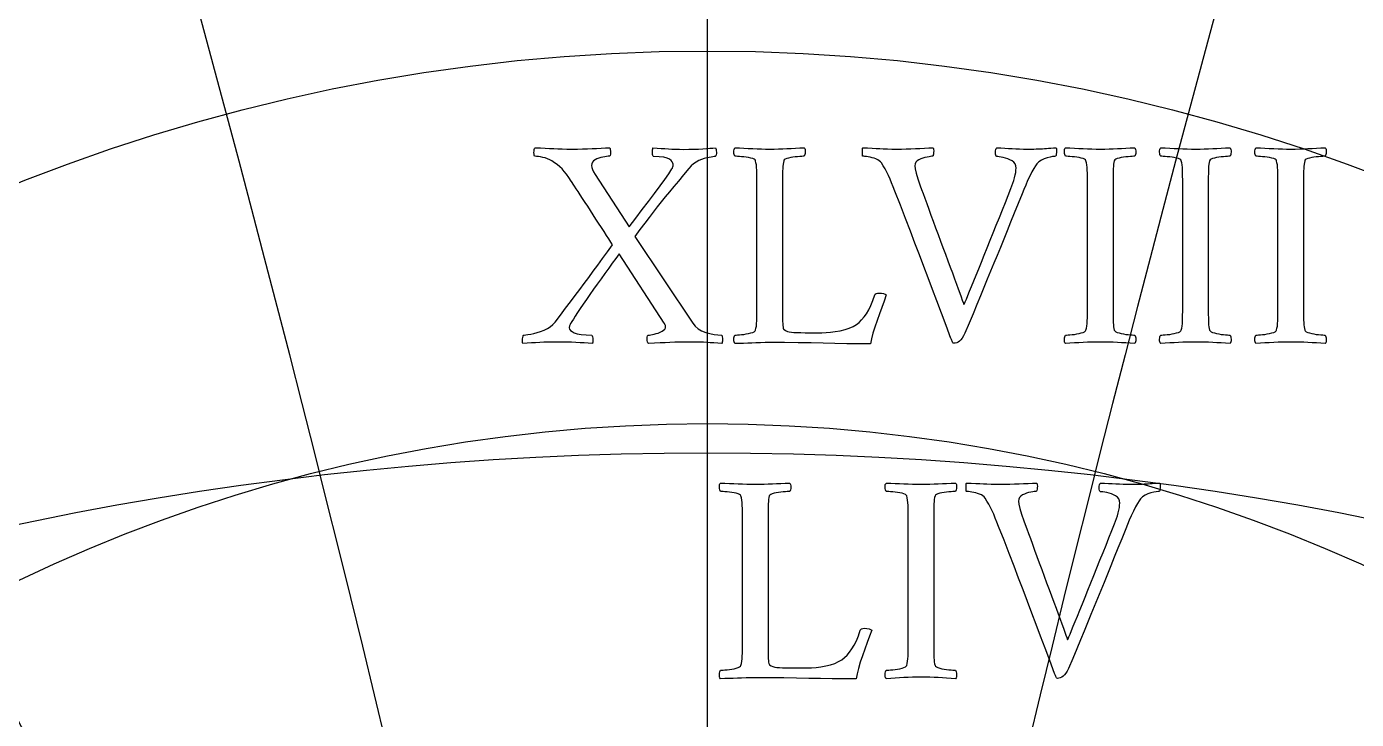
# Model space of a CAD drawing. Header units: millimetres. Extents: x -69 to 69, y -69 to 71.
# Drawn here: x -9.14 to 8.71, y 41.2 to 50.49 of the extents above; entities that cross this region are included whole.
import ezdxf

# ---------------------------------------------------------------- set-up
doc = ezdxf.new("R2010")
doc.units = ezdxf.units.MM
for name, color, linetype in [('CUT_OUTER', 1, 'Continuous'), ('ENGRAVE', 7, 'Continuous'), ('ENGRAVE_FINE', 8, 'Continuous'), ('TEXT', 5, 'Continuous')]:
    doc.layers.add(name, color=color, linetype=linetype)

msp = doc.modelspace()

# ---------------------------------------------------------------- linework, layer by layer
at = {"layer": 'CUT_OUTER'}
for centre, radius, start, end in [((-0.0002, -0.0002), 69.3899, 142.382592, 87.802904), ((-0.0008, 0.001), 69.3887, 92.196259, 142.383048)]:
    msp.add_arc(centre, radius, start, end, dxfattribs=at)
at = {"layer": 'ENGRAVE'}
msp.add_lwpolyline([(0, -68.4), (0, 68.4)], dxfattribs=at)
for centre, radius in [((0, 0), 68.4), ((0, 28.8432), 33.3517), ((0, 26.8182), 28.9689), ((0, 25.1801), 24.9848), ((0, 23.8544), 21.312), ((0, 0), 44.7739)]:
    msp.add_circle(centre, radius, dxfattribs=at)
for centre, radius, start, end in [((0, 31.3587), 38.2501, 111.49393, 68.50607), ((0, 34.5126), 43.8255, 148.80664, 31.19336), ((0, 38.5209), 50.3089, 170.13999, 9.86001)]:
    msp.add_arc(centre, radius, start, end, dxfattribs=at)
at = {"layer": 'ENGRAVE_FINE'}
for centre, radius, start, end in [((-339.0394, -39.6126), 344.2696, 3.796918, 18.104908), ((-339.0394, -39.6126), 344.2696, 3.796918, 18.104908), ((339.0394, -39.6126), 344.2696, 161.895092, 176.203082), ((339.0394, -39.6126), 344.2696, 161.895092, 176.203082), ((-164.2491, -39.6126), 174.7903, 7.643853, 36.432876), ((-164.2491, -39.6126), 174.7903, 7.643853, 36.432876), ((164.2491, -39.6126), 174.7903, 143.567124, 172.356147), ((164.2491, -39.6126), 174.7903, 143.567124, 172.356147), ((-103.5451, -39.6126), 119.5636, 11.59326, 55.206839), ((-103.5451, -39.6126), 119.5636, 11.59326, 55.206839), ((103.5451, -39.6126), 119.5636, 124.793161, 168.40674), ((103.5451, -39.6126), 119.5636, 124.793161, 168.40674), ((-71.2452, -39.6126), 93.004, 15.702685, 74.635415), ((-71.2452, -39.6126), 93.004, 15.702685, 74.635415), ((71.2452, -39.6126), 93.004, 105.364585, 164.297315), ((71.2452, -39.6126), 93.004, 105.364585, 164.297315)]:
    msp.add_arc(centre, radius, start, end, dxfattribs=at)
at = {"layer": 'TEXT'}
for points in [[(-1.8143, 48.8502), (-1.743, 48.8505), (-1.6747, 48.8517), (-1.6095, 48.8536), (-1.5473, 48.8562), (-1.4868, 48.8591), (-1.4269, 48.8618), (-1.3675, 48.8642), (-1.3086, 48.8663), (-1.3051, 48.8562), (-1.3025, 48.8421), (-1.301, 48.8239), (-1.3005, 48.8016), (-1.3015, 48.7804), (-1.3046, 48.7652), (-1.3096, 48.7561), (-1.3167, 48.7531), (-1.3326, 48.7524), (-1.3521, 48.7505), (-1.3751, 48.7474), (-1.4016, 48.743), (-1.4295, 48.7369), (-1.4563, 48.7288), (-1.482, 48.7187), (-1.5068, 48.7065), (-1.5281, 48.6918), (-1.5432, 48.6737), (-1.5523, 48.6523), (-1.5554, 48.6277), (-1.5523, 48.6036), (-1.5432, 48.5761), (-1.5281, 48.545), (-1.5068, 48.5104), (-1.0497, 47.8065), (-0.9617, 47.9241), (-0.8758, 48.0381), (-0.7918, 48.1486), (-0.7099, 48.2555), (-0.6346, 48.3549), (-0.5704, 48.4426), (-0.5173, 48.5187), (-0.4753, 48.5832), (-0.4699, 48.5933), (-0.4657, 48.6034), (-0.4628, 48.6135), (-0.4611, 48.6236), (-0.4603, 48.6327), (-0.4596, 48.6398), (-0.4593, 48.6449), (-0.4591, 48.6479), (-0.4622, 48.6626), (-0.4713, 48.6782), (-0.4864, 48.6949), (-0.5077, 48.7126), (-0.5393, 48.7285), (-0.5855, 48.7399), (-0.6465, 48.7467), (-0.7221, 48.749), (-0.7275, 48.7537), (-0.7317, 48.7637), (-0.7346, 48.779), (-0.7362, 48.7996), (-0.7366, 48.8212), (-0.7357, 48.8395), (-0.7336, 48.8546), (-0.7302, 48.8663), (-0.6731, 48.8624), (-0.6194, 48.8587), (-0.569, 48.8553), (-0.5218, 48.8522), (-0.4752, 48.8495), (-0.4263, 48.8476), (-0.3751, 48.8465), (-0.3216, 48.8461), (-0.2478, 48.8466), (-0.18, 48.8481), (-0.1183, 48.8507), (-0.0627, 48.8542), (-0.0124, 48.858), (0.0334, 48.8613), (0.0746, 48.8641), (0.1112, 48.8663), (0.1149, 48.8567), (0.1178, 48.8441), (0.12, 48.8284), (0.1214, 48.8097), (0.121, 48.7907), (0.1178, 48.7743), (0.1119, 48.7604), (0.1032, 48.749), (0.0922, 48.7484), (0.0753, 48.7465), (0.0527, 48.7433), (0.0243, 48.7389), (-0.0078, 48.7323), (-0.0415, 48.7227), (-0.0766, 48.7101), (-0.1133, 48.6944), (-0.1498, 48.6751), (-0.1846, 48.6514), (-0.2176, 48.6235), (-0.2488, 48.5913), (-0.3212, 48.5033), (-0.3888, 48.4214), (-0.4517, 48.3455), (-0.5097, 48.2757), (-0.5649, 48.2087), (-0.6194, 48.1412), (-0.6731, 48.0732), (-0.7261, 48.0047), (-0.781, 47.9327), (-0.8404, 47.854), (-0.9043, 47.7688), (-0.9729, 47.6771), (-0.1962, 46.512), (-0.1641, 46.4726), (-0.1244, 46.4392), (-0.0771, 46.4119), (-0.0222, 46.3907), (0.0351, 46.3748), (0.09, 46.3634), (0.1423, 46.3566), (0.1921, 46.3543), (0.1973, 46.3444), (0.2007, 46.331), (0.2024, 46.3141), (0.2023, 46.2936), (0.2011, 46.2736), (0.1997, 46.2582), (0.1981, 46.2473), (0.1962, 46.241), (0.1396, 46.2449), (0.087, 46.2486), (0.0384, 46.252), (-0.0061, 46.2552), (-0.0508, 46.2578), (-0.1001, 46.2597), (-0.154, 46.2609), (-0.2124, 46.2612), (-0.2926, 46.2609), (-0.3676, 46.2597), (-0.4373, 46.2578), (-0.5016, 46.2552), (-0.5659, 46.252), (-0.6356, 46.2486), (-0.7106, 46.2449), (-0.7908, 46.241), (-0.7979, 46.2511), (-0.803, 46.2653), (-0.806, 46.2835), (-0.807, 46.3057), (-0.806, 46.327), (-0.803, 46.3422), (-0.7979, 46.3513), (-0.7908, 46.3543), (-0.7768, 46.355), (-0.759, 46.3573), (-0.7374, 46.3611), (-0.7119, 46.3664), (-0.685, 46.3734), (-0.6589, 46.3821), (-0.6334, 46.3926), (-0.6088, 46.4049), (-0.5876, 46.4186), (-0.5724, 46.4337), (-0.5633, 46.45), (-0.5603, 46.4676), (-0.5606, 46.472), (-0.5618, 46.4772), (-0.5637, 46.4831), (-0.5663, 46.4898), (-0.5695, 46.4965), (-0.5729, 46.5024), (-0.5766, 46.5076), (-0.5805, 46.512), (-1.1832, 47.4424), (-1.2286, 47.3821), (-1.2757, 47.3186), (-1.3247, 47.2517), (-1.3754, 47.1815), (-1.4266, 47.1101), (-1.477, 47.0394), (-1.5267, 46.9695), (-1.5756, 46.9004), (-1.6224, 46.8336), (-1.6656, 46.7709), (-1.7053, 46.7123), (-1.7414, 46.6577), (-1.773, 46.6091), (-1.7991, 46.5687), (-1.8196, 46.5363), (-1.8345, 46.512), (-1.8368, 46.5075), (-1.8395, 46.5019), (-1.8428, 46.4954), (-1.8466, 46.4878), (-1.8502, 46.4794), (-1.8527, 46.4706), (-1.8542, 46.4612), (-1.8547, 46.4514), (-1.8504, 46.4335), (-1.8375, 46.4165), (-1.816, 46.4002), (-1.7859, 46.3846), (-1.7455, 46.3714), (-1.6929, 46.3619), (-1.6282, 46.3562), (-1.5513, 46.3543), (-1.5459, 46.3444), (-1.5417, 46.331), (-1.5388, 46.3141), (-1.5372, 46.2936), (-1.5368, 46.2736), (-1.5377, 46.2582), (-1.5398, 46.2473), (-1.5432, 46.241), (-1.5981, 46.2449), (-1.6535, 46.2486), (-1.7093, 46.252), (-1.7657, 46.2552), (-1.8221, 46.2578), (-1.878, 46.2597), (-1.9333, 46.2609), (-1.9882, 46.2612), (-2.0623, 46.2609), (-2.1308, 46.2597), (-2.1937, 46.2578), (-2.2511, 46.2552), (-2.3062, 46.252), (-2.3624, 46.2486), (-2.4195, 46.2449), (-2.4777, 46.241), (-2.4808, 46.2525), (-2.4822, 46.2668), (-2.4818, 46.2839), (-2.4797, 46.3037), (-2.4768, 46.3228), (-2.4741, 46.3376), (-2.4717, 46.3481), (-2.4696, 46.3543), (-2.4573, 46.3552), (-2.4367, 46.3578), (-2.4078, 46.3622), (-2.3705, 46.3684), (-2.3282, 46.377), (-2.2845, 46.3887), (-2.2392, 46.4033), (-2.1925, 46.421), (-2.1476, 46.4421), (-2.108, 46.467), (-2.0738, 46.4957), (-2.0448, 46.5282), (-1.9718, 46.6233), (-1.9022, 46.7143), (-1.8363, 46.8013), (-1.7738, 46.8842), (-1.7133, 46.9652), (-1.653, 47.0465), (-1.5929, 47.128), (-1.5331, 47.2098), (-1.4721, 47.2934), (-1.4082, 47.3802), (-1.3416, 47.4704), (-1.2722, 47.5638), (-1.2961, 47.6023), (-1.3233, 47.6452), (-1.3537, 47.6923), (-1.3875, 47.7438), (-1.4231, 47.798), (-1.4593, 47.8535), (-1.496, 47.9103), (-1.5331, 47.9683), (-1.57, 48.0259), (-1.6059, 48.0816), (-1.6408, 48.1352), (-1.6747, 48.1867), (-1.7066, 48.235), (-1.7354, 48.2788), (-1.7612, 48.318), (-1.7839, 48.3526), (-1.8025, 48.3809), (-1.8158, 48.4011), (-1.8237, 48.4133), (-1.8264, 48.4173), (-1.8584, 48.4671), (-1.8896, 48.5114), (-1.9201, 48.55), (-1.9498, 48.5832), (-1.9805, 48.6127), (-2.014, 48.6408), (-2.0503, 48.6674), (-2.0893, 48.6924), (-2.1165, 48.7074), (-2.1455, 48.7202), (-2.1762, 48.7307), (-2.2087, 48.7389), (-2.2401, 48.7451), (-2.2678, 48.7495), (-2.2917, 48.7522), (-2.3118, 48.7531), (-2.3189, 48.7561), (-2.3239, 48.7652), (-2.327, 48.7804), (-2.328, 48.8016), (-2.327, 48.8239), (-2.3239, 48.8421), (-2.3189, 48.8562), (-2.3118, 48.8663), (-2.2417, 48.8642), (-2.1768, 48.8618), (-2.1173, 48.8591), (-2.063, 48.8562), (-2.0088, 48.8536), (-1.9493, 48.8517), (-1.8844, 48.8505), (-1.8143, 48.8502)], [(1.0093, 46.7103), (1.0093, 46.7057), (1.0093, 46.7001), (1.0093, 46.6936), (1.0093, 46.686), (1.0093, 46.6664), (1.0093, 46.644), (1.0093, 46.6189), (1.0093, 46.5909), (1.0095, 46.5622), (1.0103, 46.5348), (1.0115, 46.5086), (1.0133, 46.4837), (1.0158, 46.462), (1.0194, 46.4453), (1.0239, 46.4337), (1.0295, 46.4271), (1.0509, 46.4143), (1.0745, 46.4043), (1.1004, 46.3971), (1.1286, 46.3927), (1.1621, 46.3901), (1.2039, 46.3882), (1.2541, 46.387), (1.3127, 46.3866), (1.5351, 46.3866), (1.5932, 46.3883), (1.654, 46.3932), (1.7176, 46.4014), (1.7839, 46.4129), (1.8483, 46.428), (1.9058, 46.4468), (1.9565, 46.4694), (2.0003, 46.4959), (2.0361, 46.5247), (2.0706, 46.5586), (2.1039, 46.5975), (2.1358, 46.6415), (2.1663, 46.6921), (2.195, 46.7507), (2.2219, 46.8175), (2.2471, 46.8923), (2.2537, 46.9029), (2.2653, 46.9105), (2.282, 46.915), (2.3037, 46.9166), (2.3371, 46.915), (2.3644, 46.9105), (2.3856, 46.9029), (2.4008, 46.8923), (2.3719, 46.8101), (2.3416, 46.7254), (2.3102, 46.6382), (2.2774, 46.5485), (2.247, 46.4607), (2.2223, 46.3796), (2.2035, 46.305), (2.1905, 46.237), (2.0309, 46.2375), (1.8719, 46.239), (1.7134, 46.2415), (1.5554, 46.2451), (1.3925, 46.2486), (1.2196, 46.2511), (1.0366, 46.2527), (0.8434, 46.2532), (0.7764, 46.2528), (0.713, 46.2516), (0.653, 46.2497), (0.5967, 46.2471), (0.5415, 46.2444), (0.4854, 46.2425), (0.4283, 46.2414), (0.3701, 46.241), (0.3632, 46.2506), (0.3585, 46.2633), (0.3561, 46.2789), (0.356, 46.2977), (0.3576, 46.3164), (0.3605, 46.332), (0.3647, 46.3447), (0.3701, 46.3543), (0.3848, 46.3547), (0.4045, 46.3558), (0.4293, 46.3577), (0.4591, 46.3604), (0.4911, 46.364), (0.5223, 46.3689), (0.5528, 46.3751), (0.5825, 46.3826), (0.6084, 46.3909), (0.6275, 46.3998), (0.6398, 46.4091), (0.6452, 46.419), (0.6524, 46.445), (0.6578, 46.4746), (0.6615, 46.5077), (0.6634, 46.5444), (0.6643, 46.5836), (0.6649, 46.6243), (0.6653, 46.6665), (0.6654, 46.7103), (0.6654, 48.3971), (0.6653, 48.441), (0.6649, 48.4836), (0.6643, 48.5249), (0.6634, 48.565), (0.6615, 48.6025), (0.6578, 48.6363), (0.6524, 48.6662), (0.6452, 48.6924), (0.6398, 48.7038), (0.6275, 48.7136), (0.6084, 48.722), (0.5825, 48.7288), (0.5528, 48.7345), (0.5223, 48.7394), (0.4911, 48.7436), (0.4591, 48.747), (0.4293, 48.7497), (0.4045, 48.7515), (0.3848, 48.7527), (0.3701, 48.7531), (0.3647, 48.7627), (0.3605, 48.7753), (0.3576, 48.791), (0.356, 48.8097), (0.3561, 48.8284), (0.3585, 48.8441), (0.3632, 48.8567), (0.3701, 48.8663), (0.4306, 48.8642), (0.4905, 48.8618), (0.5499, 48.8591), (0.6088, 48.8562), (0.6672, 48.8536), (0.7251, 48.8517), (0.7825, 48.8505), (0.8394, 48.8502), (0.8976, 48.8505), (0.9552, 48.8517), (1.0119, 48.8536), (1.0679, 48.8562), (1.1242, 48.8591), (1.1817, 48.8618), (1.2405, 48.8642), (1.3005, 48.8663), (1.3075, 48.8567), (1.3121, 48.8441), (1.3146, 48.8284), (1.3147, 48.8097), (1.313, 48.791), (1.3101, 48.7753), (1.306, 48.7627), (1.3005, 48.7531), (1.2859, 48.7527), (1.2661, 48.7515), (1.2414, 48.7497), (1.2115, 48.747), (1.1797, 48.7436), (1.1488, 48.7394), (1.119, 48.7345), (1.0902, 48.7288), (1.0649, 48.722), (1.0457, 48.7136), (1.0325, 48.7038), (1.0254, 48.6924), (1.02, 48.6706), (1.0158, 48.6459), (1.0129, 48.6181), (1.0113, 48.5872), (1.0104, 48.5541), (1.0098, 48.5195), (1.0094, 48.4833), (1.0093, 48.4456), (1.0093, 48.4396), (1.0093, 48.4335), (1.0093, 48.4274), (1.0093, 48.4214), (1.0093, 48.4153), (1.0093, 48.4092), (1.0093, 48.4032), (1.0093, 48.3971)], [(2.5424, 48.8502), (2.6066, 48.8505), (2.6698, 48.8517), (2.732, 48.8536), (2.7932, 48.8562), (2.8536, 48.8591), (2.9135, 48.8618), (2.9729, 48.8642), (3.0318, 48.8663), (3.0353, 48.8563), (3.0374, 48.8426), (3.0383, 48.825), (3.0379, 48.8036), (3.0363, 48.783), (3.0334, 48.7677), (3.0292, 48.7577), (3.0238, 48.7531), (3.013, 48.7524), (2.997, 48.7505), (2.9756, 48.7474), (2.9489, 48.743), (2.92, 48.7369), (2.8918, 48.7288), (2.8644, 48.7187), (2.8377, 48.7065), (2.8147, 48.6915), (2.7982, 48.6727), (2.7884, 48.65), (2.7851, 48.6236), (2.7896, 48.5827), (2.8033, 48.5245), (2.8261, 48.4492), (2.8579, 48.3566), (2.8755, 48.3085), (2.8958, 48.253), (2.919, 48.1902), (2.9449, 48.12), (2.9728, 48.0443), (3.002, 47.9648), (3.0325, 47.8815), (3.0642, 47.7944), (3.0967, 47.7054), (3.1294, 47.6164), (3.1624, 47.5274), (3.1957, 47.4384), (3.2283, 47.3512), (3.2594, 47.2675), (3.289, 47.1873), (3.317, 47.1107), (3.3431, 47.0393), (3.3666, 46.9747), (3.3876, 46.9169), (3.406, 46.866), (3.4213, 46.8239), (3.4328, 46.7927), (3.4405, 46.7723), (3.4445, 46.7628), (3.4508, 46.7766), (3.4616, 46.8018), (3.4771, 46.8383), (3.497, 46.8862), (3.5207, 46.9435), (3.5471, 47.0081), (3.5763, 47.08), (3.6083, 47.1593), (3.6425, 47.2443), (3.6786, 47.3337), (3.7164, 47.4274), (3.7559, 47.5254), (3.7965, 47.6259), (3.8373, 47.7271), (3.8784, 47.8291), (3.9198, 47.9319), (3.9606, 48.0335), (4.0002, 48.1321), (4.0385, 48.2277), (4.0755, 48.3202), (4.0892, 48.3551), (4.1018, 48.391), (4.1134, 48.4279), (4.124, 48.4659), (4.1329, 48.5028), (4.1392, 48.5367), (4.143, 48.5675), (4.1443, 48.5953), (4.1409, 48.6256), (4.1306, 48.6519), (4.1135, 48.6742), (4.0897, 48.6924), (4.0618, 48.7073), (4.033, 48.7197), (4.0032, 48.7296), (3.9723, 48.7369), (3.9434, 48.7422), (3.9193, 48.746), (3.8999, 48.7483), (3.8854, 48.749), (3.8783, 48.7555), (3.8732, 48.7667), (3.8702, 48.7828), (3.8692, 48.8036), (3.8702, 48.825), (3.8732, 48.8426), (3.8783, 48.8563), (3.8854, 48.8663), (3.9392, 48.8642), (3.9916, 48.8618), (4.0424, 48.8591), (4.0917, 48.8562), (4.141, 48.8536), (4.1918, 48.8517), (4.2441, 48.8505), (4.298, 48.8502), (4.3421, 48.8503), (4.3814, 48.8507), (4.4159, 48.8513), (4.4456, 48.8522), (4.4728, 48.8533), (4.4997, 48.8547), (4.5264, 48.8563), (4.5528, 48.8582), (4.5806, 48.8603), (4.6115, 48.8623), (4.6454, 48.8643), (4.6823, 48.8663), (4.6856, 48.8562), (4.6873, 48.8421), (4.6876, 48.8239), (4.6863, 48.8016), (4.684, 48.7804), (4.6813, 48.7652), (4.678, 48.7561), (4.6742, 48.7531), (4.6581, 48.7518), (4.6342, 48.748), (4.6025, 48.7417), (4.5629, 48.7328), (4.5216, 48.7202), (4.4846, 48.7025), (4.4518, 48.6797), (4.4234, 48.6519), (4.4038, 48.6265), (4.3814, 48.5908), (4.3563, 48.5446), (4.3283, 48.4881), (4.2999, 48.4271), (4.2732, 48.3673), (4.2483, 48.3087), (4.2252, 48.2515), (4.1717, 48.1187), (4.1205, 47.9916), (4.0716, 47.87), (4.0249, 47.7539), (3.9797, 47.6417), (3.9349, 47.5314), (3.8907, 47.4232), (3.8469, 47.317), (3.8031, 47.2108), (3.7585, 47.1026), (3.7131, 46.9924), (3.6669, 46.8802), (3.6189, 46.7639), (3.5678, 46.6415), (3.5137, 46.5131), (3.4566, 46.3786), (3.44, 46.3432), (3.4227, 46.3138), (3.4046, 46.2906), (3.3858, 46.2734), (3.3665, 46.261), (3.3469, 46.2521), (3.327, 46.2468), (3.3069, 46.2451), (3.3011, 46.2467), (3.2958, 46.2516), (3.291, 46.2599), (3.2867, 46.2714), (3.2826, 46.2836), (3.2786, 46.2941), (3.2746, 46.3028), (3.2705, 46.3098), (3.2049, 46.4828), (3.1416, 46.6501), (3.0805, 46.8115), (3.0217, 46.9671), (2.9638, 47.1205), (2.9054, 47.2751), (2.8465, 47.4309), (2.7871, 47.5881), (2.7256, 47.7499), (2.6602, 47.9198), (2.5911, 48.0978), (2.5181, 48.2838), (2.496, 48.341), (2.4741, 48.3951), (2.4525, 48.4461), (2.4311, 48.4942), (2.4093, 48.5397), (2.3861, 48.5832), (2.3617, 48.6246), (2.3361, 48.6641), (2.3239, 48.6795), (2.3078, 48.6934), (2.2875, 48.7058), (2.2633, 48.7167), (2.2371, 48.726), (2.2112, 48.7339), (2.1855, 48.7402), (2.1601, 48.745), (2.1365, 48.7485), (2.1161, 48.751), (2.0991, 48.7526), (2.0853, 48.7531), (2.0835, 48.7565), (2.0822, 48.7667), (2.0815, 48.7838), (2.0812, 48.8077), (2.0815, 48.8318), (2.0822, 48.8496), (2.0835, 48.8611), (2.0853, 48.8663), (2.1511, 48.8642), (2.2112, 48.8618), (2.2654, 48.8591), (2.3138, 48.8562), (2.3622, 48.8536), (2.4165, 48.8517), (2.4765, 48.8505), (2.5424, 48.8502)], [(5.2769, 48.8502), (5.3352, 48.8505), (5.3927, 48.8517), (5.4495, 48.8536), (5.5055, 48.8562), (5.5617, 48.8591), (5.6192, 48.8618), (5.678, 48.8642), (5.7381, 48.8663), (5.745, 48.8567), (5.7497, 48.8441), (5.7521, 48.8284), (5.7522, 48.8097), (5.7506, 48.791), (5.7477, 48.7753), (5.7435, 48.7627), (5.7381, 48.7531), (5.7234, 48.7527), (5.7037, 48.7515), (5.6789, 48.7497), (5.6491, 48.747), (5.6172, 48.7436), (5.5864, 48.7394), (5.5565, 48.7345), (5.5277, 48.7288), (5.5024, 48.722), (5.4832, 48.7136), (5.4701, 48.7038), (5.463, 48.6924), (5.4576, 48.6706), (5.4534, 48.6459), (5.4505, 48.6181), (5.4488, 48.5872), (5.4479, 48.5541), (5.4473, 48.5195), (5.4469, 48.4833), (5.4468, 48.4456), (5.4468, 48.4396), (5.4468, 48.4335), (5.4468, 48.4274), (5.4468, 48.4214), (5.4468, 48.4153), (5.4468, 48.4092), (5.4468, 48.4032), (5.4468, 48.3971), (5.4468, 46.7103), (5.4468, 46.7042), (5.4468, 46.6981), (5.4468, 46.6921), (5.4468, 46.686), (5.4468, 46.6799), (5.4468, 46.6739), (5.4468, 46.6678), (5.4468, 46.6617), (5.4469, 46.6242), (5.4473, 46.5884), (5.4479, 46.5544), (5.4488, 46.5222), (5.4505, 46.4922), (5.4534, 46.465), (5.4576, 46.4406), (5.463, 46.419), (5.4701, 46.4091), (5.4832, 46.3998), (5.5024, 46.3909), (5.5277, 46.3826), (5.5565, 46.3751), (5.5864, 46.3689), (5.6172, 46.364), (5.6491, 46.3604), (5.6789, 46.3577), (5.7037, 46.3558), (5.7234, 46.3547), (5.7381, 46.3543), (5.7435, 46.3447), (5.7477, 46.332), (5.7506, 46.3164), (5.7522, 46.2977), (5.7521, 46.2789), (5.7497, 46.2633), (5.745, 46.2506), (5.7381, 46.241), (5.678, 46.2449), (5.6192, 46.2486), (5.5617, 46.252), (5.5055, 46.2552), (5.4495, 46.2578), (5.3927, 46.2597), (5.3352, 46.2609), (5.2769, 46.2612), (5.22, 46.2609), (5.1626, 46.2597), (5.1047, 46.2578), (5.0463, 46.2552), (4.9874, 46.252), (4.928, 46.2486), (4.8681, 46.2449), (4.8077, 46.241), (4.8007, 46.2506), (4.796, 46.2633), (4.7936, 46.2789), (4.7935, 46.2977), (4.7952, 46.3164), (4.7981, 46.332), (4.8022, 46.3447), (4.8077, 46.3543), (4.8223, 46.3547), (4.8421, 46.3558), (4.8668, 46.3577), (4.8967, 46.3604), (4.9286, 46.364), (4.9599, 46.3689), (4.9903, 46.3751), (5.02, 46.3826), (5.046, 46.3909), (5.065, 46.3998), (5.0773, 46.4091), (5.0827, 46.419), (5.09, 46.445), (5.0954, 46.4746), (5.0991, 46.5077), (5.1009, 46.5444), (5.1018, 46.5836), (5.1025, 46.6243), (5.1028, 46.6665), (5.103, 46.7103), (5.103, 48.3971), (5.1028, 48.441), (5.1025, 48.4836), (5.1018, 48.5249), (5.1009, 48.565), (5.0991, 48.6025), (5.0954, 48.6363), (5.09, 48.6662), (5.0827, 48.6924), (5.0773, 48.7038), (5.065, 48.7136), (5.046, 48.722), (5.02, 48.7288), (4.9903, 48.7345), (4.9599, 48.7394), (4.9286, 48.7436), (4.8967, 48.747), (4.8668, 48.7497), (4.8421, 48.7515), (4.8223, 48.7527), (4.8077, 48.7531), (4.8022, 48.7627), (4.7981, 48.7753), (4.7952, 48.791), (4.7935, 48.8097), (4.7936, 48.8284), (4.796, 48.8441), (4.8007, 48.8567), (4.8077, 48.8663), (4.8681, 48.8642), (4.928, 48.8618), (4.9874, 48.8591), (5.0463, 48.8562), (5.1047, 48.8536), (5.1626, 48.8517), (5.22, 48.8505), (5.2769, 48.8502)], [(6.5552, 48.8502), (6.6135, 48.8505), (6.671, 48.8517), (6.7277, 48.8536), (6.7837, 48.8562), (6.84, 48.8591), (6.8975, 48.8618), (6.9563, 48.8642), (7.0163, 48.8663), (7.0233, 48.8567), (7.028, 48.8441), (7.0304, 48.8284), (7.0305, 48.8097), (7.0288, 48.791), (7.0259, 48.7753), (7.0218, 48.7627), (7.0163, 48.7531), (7.0017, 48.7527), (6.9819, 48.7515), (6.9572, 48.7497), (6.9273, 48.747), (6.8955, 48.7436), (6.8646, 48.7394), (6.8348, 48.7345), (6.806, 48.7288), (6.7807, 48.722), (6.7615, 48.7136), (6.7483, 48.7038), (6.7413, 48.6924), (6.7358, 48.6706), (6.7317, 48.6459), (6.7287, 48.6181), (6.7271, 48.5872), (6.7262, 48.5541), (6.7256, 48.5195), (6.7252, 48.4833), (6.7251, 48.4456), (6.7251, 48.4396), (6.7251, 48.4335), (6.7251, 48.4274), (6.7251, 48.4214), (6.7251, 48.4153), (6.7251, 48.4092), (6.7251, 48.4032), (6.7251, 48.3971), (6.7251, 46.7103), (6.7251, 46.7042), (6.7251, 46.6981), (6.7251, 46.6921), (6.7251, 46.686), (6.7251, 46.6799), (6.7251, 46.6739), (6.7251, 46.6678), (6.7251, 46.6617), (6.7252, 46.6242), (6.7256, 46.5884), (6.7262, 46.5544), (6.7271, 46.5222), (6.7287, 46.4922), (6.7317, 46.465), (6.7358, 46.4406), (6.7413, 46.419), (6.7483, 46.4091), (6.7615, 46.3998), (6.7807, 46.3909), (6.806, 46.3826), (6.8348, 46.3751), (6.8646, 46.3689), (6.8955, 46.364), (6.9273, 46.3604), (6.9572, 46.3577), (6.9819, 46.3558), (7.0017, 46.3547), (7.0163, 46.3543), (7.0218, 46.3447), (7.0259, 46.332), (7.0288, 46.3164), (7.0305, 46.2977), (7.0304, 46.2789), (7.028, 46.2633), (7.0233, 46.2506), (7.0163, 46.241), (6.9563, 46.2449), (6.8975, 46.2486), (6.84, 46.252), (6.7837, 46.2552), (6.7277, 46.2578), (6.671, 46.2597), (6.6135, 46.2609), (6.5552, 46.2612), (6.4983, 46.2609), (6.4409, 46.2597), (6.383, 46.2578), (6.3246, 46.2552), (6.2657, 46.252), (6.2063, 46.2486), (6.1464, 46.2449), (6.0859, 46.241), (6.079, 46.2506), (6.0743, 46.2633), (6.0719, 46.2789), (6.0718, 46.2977), (6.0734, 46.3164), (6.0763, 46.332), (6.0805, 46.3447), (6.0859, 46.3543), (6.1006, 46.3547), (6.1203, 46.3558), (6.1451, 46.3577), (6.1749, 46.3604), (6.2069, 46.364), (6.2381, 46.3689), (6.2686, 46.3751), (6.2983, 46.3826), (6.3242, 46.3909), (6.3433, 46.3998), (6.3556, 46.4091), (6.361, 46.419), (6.3682, 46.445), (6.3737, 46.4746), (6.3773, 46.5077), (6.3792, 46.5444), (6.3801, 46.5836), (6.3807, 46.6243), (6.3811, 46.6665), (6.3812, 46.7103), (6.3812, 48.3971), (6.3811, 48.441), (6.3807, 48.4836), (6.3801, 48.5249), (6.3792, 48.565), (6.3773, 48.6025), (6.3737, 48.6363), (6.3682, 48.6662), (6.361, 48.6924), (6.3556, 48.7038), (6.3433, 48.7136), (6.3242, 48.722), (6.2983, 48.7288), (6.2686, 48.7345), (6.2381, 48.7394), (6.2069, 48.7436), (6.1749, 48.747), (6.1451, 48.7497), (6.1203, 48.7515), (6.1006, 48.7527), (6.0859, 48.7531), (6.0805, 48.7627), (6.0763, 48.7753), (6.0734, 48.791), (6.0718, 48.8097), (6.0719, 48.8284), (6.0743, 48.8441), (6.079, 48.8567), (6.0859, 48.8663), (6.1464, 48.8642), (6.2063, 48.8618), (6.2657, 48.8591), (6.3246, 48.8562), (6.383, 48.8536), (6.4409, 48.8517), (6.4983, 48.8505), (6.5552, 48.8502)], [(7.8335, 48.8502), (7.8917, 48.8505), (7.9492, 48.8517), (8.006, 48.8536), (8.062, 48.8562), (8.1183, 48.8591), (8.1758, 48.8618), (8.2346, 48.8642), (8.2946, 48.8663), (8.3016, 48.8567), (8.3062, 48.8441), (8.3086, 48.8284), (8.3088, 48.8097), (8.3071, 48.791), (8.3042, 48.7753), (8.3, 48.7627), (8.2946, 48.7531), (8.2799, 48.7527), (8.2602, 48.7515), (8.2354, 48.7497), (8.2056, 48.747), (8.1738, 48.7436), (8.1429, 48.7394), (8.1131, 48.7345), (8.0843, 48.7288), (8.059, 48.722), (8.0398, 48.7136), (8.0266, 48.7038), (8.0195, 48.6924), (8.0141, 48.6706), (8.0099, 48.6459), (8.007, 48.6181), (8.0054, 48.5872), (8.0045, 48.5541), (8.0039, 48.5195), (8.0035, 48.4833), (8.0034, 48.4456), (8.0034, 48.4396), (8.0034, 48.4335), (8.0034, 48.4274), (8.0034, 48.4214), (8.0034, 48.4153), (8.0034, 48.4092), (8.0034, 48.4032), (8.0034, 48.3971), (8.0034, 46.7103), (8.0034, 46.7042), (8.0034, 46.6981), (8.0034, 46.6921), (8.0034, 46.686), (8.0034, 46.6799), (8.0034, 46.6739), (8.0034, 46.6678), (8.0034, 46.6617), (8.0035, 46.6242), (8.0039, 46.5884), (8.0045, 46.5544), (8.0054, 46.5222), (8.007, 46.4922), (8.0099, 46.465), (8.0141, 46.4406), (8.0195, 46.419), (8.0266, 46.4091), (8.0398, 46.3998), (8.059, 46.3909), (8.0843, 46.3826), (8.1131, 46.3751), (8.1429, 46.3689), (8.1738, 46.364), (8.2056, 46.3604), (8.2354, 46.3577), (8.2602, 46.3558), (8.2799, 46.3547), (8.2946, 46.3543), (8.3, 46.3447), (8.3042, 46.332), (8.3071, 46.3164), (8.3088, 46.2977), (8.3086, 46.2789), (8.3062, 46.2633), (8.3016, 46.2506), (8.2946, 46.241), (8.2346, 46.2449), (8.1758, 46.2486), (8.1183, 46.252), (8.062, 46.2552), (8.006, 46.2578), (7.9492, 46.2597), (7.8917, 46.2609), (7.8335, 46.2612), (7.7766, 46.2609), (7.7192, 46.2597), (7.6613, 46.2578), (7.6029, 46.2552), (7.544, 46.252), (7.4846, 46.2486), (7.4246, 46.2449), (7.3642, 46.241), (7.3573, 46.2506), (7.3526, 46.2633), (7.3502, 46.2789), (7.3501, 46.2977), (7.3517, 46.3164), (7.3546, 46.332), (7.3588, 46.3447), (7.3642, 46.3543), (7.3789, 46.3547), (7.3986, 46.3558), (7.4234, 46.3577), (7.4532, 46.3604), (7.4852, 46.364), (7.5164, 46.3689), (7.5469, 46.3751), (7.5766, 46.3826), (7.6025, 46.3909), (7.6216, 46.3998), (7.6339, 46.4091), (7.6393, 46.419), (7.6465, 46.445), (7.6519, 46.4746), (7.6556, 46.5077), (7.6575, 46.5444), (7.6584, 46.5836), (7.659, 46.6243), (7.6594, 46.6665), (7.6595, 46.7103), (7.6595, 48.3971), (7.6594, 48.441), (7.659, 48.4836), (7.6584, 48.5249), (7.6575, 48.565), (7.6556, 48.6025), (7.6519, 48.6363), (7.6465, 48.6662), (7.6393, 48.6924), (7.6339, 48.7038), (7.6216, 48.7136), (7.6025, 48.722), (7.5766, 48.7288), (7.5469, 48.7345), (7.5164, 48.7394), (7.4852, 48.7436), (7.4532, 48.747), (7.4234, 48.7497), (7.3986, 48.7515), (7.3789, 48.7527), (7.3642, 48.7531), (7.3588, 48.7627), (7.3546, 48.7753), (7.3517, 48.791), (7.3501, 48.8097), (7.3502, 48.8284), (7.3526, 48.8441), (7.3573, 48.8567), (7.3642, 48.8663), (7.4246, 48.8642), (7.4846, 48.8618), (7.544, 48.8591), (7.6029, 48.8562), (7.6613, 48.8536), (7.7192, 48.8517), (7.7766, 48.8505), (7.8335, 48.8502)], [(0.8151, 42.2137), (0.8151, 42.2091), (0.8151, 42.2036), (0.8151, 42.197), (0.8151, 42.1894), (0.8151, 42.1698), (0.8151, 42.1474), (0.8151, 42.1223), (0.8151, 42.0943), (0.8154, 42.0656), (0.8161, 42.0382), (0.8174, 42.012), (0.8191, 41.9871), (0.8217, 41.9654), (0.8252, 41.9487), (0.8298, 41.9371), (0.8353, 41.9305), (0.8567, 41.9177), (0.8803, 41.9077), (0.9062, 41.9005), (0.9344, 41.8961), (0.9679, 41.8935), (1.0098, 41.8916), (1.06, 41.8904), (1.1185, 41.8901), (1.341, 41.8901), (1.399, 41.8917), (1.4598, 41.8966), (1.5234, 41.9048), (1.5897, 41.9163), (1.6541, 41.9314), (1.7116, 41.9502), (1.7623, 41.9729), (1.8062, 41.9993), (1.8419, 42.0281), (1.8764, 42.062), (1.9097, 42.1009), (1.9417, 42.1449), (1.9721, 42.1955), (2.0008, 42.2541), (2.0278, 42.3209), (2.0529, 42.3957), (2.0595, 42.4063), (2.0711, 42.4139), (2.0878, 42.4185), (2.1096, 42.42), (2.1429, 42.4185), (2.1702, 42.4139), (2.1915, 42.4063), (2.2066, 42.3957), (2.1777, 42.3135), (2.1475, 42.2288), (2.116, 42.1416), (2.0833, 42.0519), (2.0528, 41.9641), (2.0281, 41.883), (2.0093, 41.8084), (1.9963, 41.7404), (1.8368, 41.7409), (1.6777, 41.7424), (1.5192, 41.7449), (1.3612, 41.7485), (1.1984, 41.752), (1.0254, 41.7545), (0.8424, 41.7561), (0.6492, 41.7566), (0.5823, 41.7562), (0.5188, 41.755), (0.4589, 41.7531), (0.4025, 41.7505), (0.3474, 41.7478), (0.2913, 41.7459), (0.2341, 41.7448), (0.176, 41.7444), (0.169, 41.754), (0.1643, 41.7667), (0.1619, 41.7823), (0.1618, 41.8011), (0.1634, 41.8198), (0.1664, 41.8354), (0.1705, 41.8481), (0.176, 41.8577), (0.1906, 41.8581), (0.2103, 41.8592), (0.2351, 41.8611), (0.265, 41.8638), (0.2969, 41.8674), (0.3282, 41.8724), (0.3586, 41.8785), (0.3883, 41.886), (0.4142, 41.8943), (0.4333, 41.9032), (0.4456, 41.9126), (0.451, 41.9224), (0.4582, 41.9485), (0.4637, 41.978), (0.4673, 42.0112), (0.4692, 42.0478), (0.4701, 42.087), (0.4708, 42.1277), (0.4711, 42.1699), (0.4713, 42.2137), (0.4713, 43.9005), (0.4711, 43.9444), (0.4708, 43.987), (0.4701, 44.0283), (0.4692, 44.0684), (0.4673, 44.1059), (0.4637, 44.1397), (0.4582, 44.1696), (0.451, 44.1958), (0.4456, 44.2072), (0.4333, 44.217), (0.4142, 44.2254), (0.3883, 44.2322), (0.3586, 44.2379), (0.3282, 44.2428), (0.2969, 44.247), (0.265, 44.2504), (0.2351, 44.2531), (0.2103, 44.255), (0.1906, 44.2561), (0.176, 44.2565), (0.1705, 44.2661), (0.1664, 44.2787), (0.1634, 44.2944), (0.1618, 44.3131), (0.1619, 44.3318), (0.1643, 44.3475), (0.169, 44.3601), (0.176, 44.3697), (0.2364, 44.3676), (0.2963, 44.3652), (0.3557, 44.3625), (0.4146, 44.3596), (0.473, 44.357), (0.5309, 44.3551), (0.5883, 44.3539), (0.6452, 44.3536), (0.7035, 44.3539), (0.761, 44.3551), (0.8178, 44.357), (0.8738, 44.3596), (0.93, 44.3625), (0.9875, 44.3652), (1.0463, 44.3676), (1.1064, 44.3697), (1.1133, 44.3601), (1.118, 44.3475), (1.1204, 44.3318), (1.1205, 44.3131), (1.1189, 44.2944), (1.116, 44.2787), (1.1118, 44.2661), (1.1064, 44.2565), (1.0917, 44.2561), (1.072, 44.255), (1.0472, 44.2531), (1.0174, 44.2504), (0.9855, 44.247), (0.9547, 44.2428), (0.9248, 44.2379), (0.896, 44.2322), (0.8707, 44.2254), (0.8515, 44.217), (0.8384, 44.2072), (0.8313, 44.1958), (0.8258, 44.1741), (0.8217, 44.1493), (0.8188, 44.1215), (0.8171, 44.0906), (0.8162, 44.0575), (0.8156, 44.0229), (0.8152, 43.9867), (0.8151, 43.949), (0.8151, 43.943), (0.8151, 43.9369), (0.8151, 43.9308), (0.8151, 43.9248), (0.8151, 43.9187), (0.8151, 43.9126), (0.8151, 43.9066), (0.8151, 43.9005)], [(2.87, 44.3536), (2.9283, 44.3539), (2.9858, 44.3551), (3.0426, 44.357), (3.0986, 44.3596), (3.1548, 44.3625), (3.2124, 44.3652), (3.2711, 44.3676), (3.3312, 44.3697), (3.3381, 44.3601), (3.3428, 44.3475), (3.3452, 44.3318), (3.3453, 44.3131), (3.3437, 44.2944), (3.3408, 44.2787), (3.3366, 44.2661), (3.3312, 44.2565), (3.3165, 44.2561), (3.2968, 44.255), (3.272, 44.2531), (3.2422, 44.2504), (3.2103, 44.247), (3.1795, 44.2428), (3.1497, 44.2379), (3.1208, 44.2322), (3.0956, 44.2254), (3.0763, 44.217), (3.0632, 44.2072), (3.0561, 44.1958), (3.0507, 44.1741), (3.0465, 44.1493), (3.0436, 44.1215), (3.042, 44.0906), (3.0411, 44.0575), (3.0404, 44.0229), (3.0401, 43.9867), (3.0399, 43.949), (3.0399, 43.943), (3.0399, 43.9369), (3.0399, 43.9308), (3.0399, 43.9248), (3.0399, 43.9187), (3.0399, 43.9126), (3.0399, 43.9066), (3.0399, 43.9005), (3.0399, 42.2137), (3.0399, 42.2076), (3.0399, 42.2015), (3.0399, 42.1955), (3.0399, 42.1894), (3.0399, 42.1833), (3.0399, 42.1773), (3.0399, 42.1712), (3.0399, 42.1651), (3.0401, 42.1276), (3.0404, 42.0918), (3.0411, 42.0578), (3.042, 42.0256), (3.0436, 41.9956), (3.0465, 41.9684), (3.0507, 41.944), (3.0561, 41.9224), (3.0632, 41.9126), (3.0763, 41.9032), (3.0956, 41.8943), (3.1208, 41.886), (3.1497, 41.8785), (3.1795, 41.8724), (3.2103, 41.8674), (3.2422, 41.8638), (3.272, 41.8611), (3.2968, 41.8592), (3.3165, 41.8581), (3.3312, 41.8577), (3.3366, 41.8481), (3.3408, 41.8354), (3.3437, 41.8198), (3.3453, 41.8011), (3.3452, 41.7823), (3.3428, 41.7667), (3.3381, 41.754), (3.3312, 41.7444), (3.2711, 41.7483), (3.2124, 41.752), (3.1548, 41.7554), (3.0986, 41.7586), (3.0426, 41.7612), (2.9858, 41.7631), (2.9283, 41.7643), (2.87, 41.7647), (2.8132, 41.7643), (2.7558, 41.7631), (2.6979, 41.7612), (2.6395, 41.7586), (2.5806, 41.7554), (2.5211, 41.752), (2.4612, 41.7483), (2.4008, 41.7444), (2.3939, 41.754), (2.3892, 41.7667), (2.3868, 41.7823), (2.3866, 41.8011), (2.3883, 41.8198), (2.3912, 41.8354), (2.3954, 41.8481), (2.4008, 41.8577), (2.4155, 41.8581), (2.4352, 41.8592), (2.46, 41.8611), (2.4898, 41.8638), (2.5218, 41.8674), (2.553, 41.8724), (2.5835, 41.8785), (2.6132, 41.886), (2.6391, 41.8943), (2.6582, 41.9032), (2.6704, 41.9126), (2.6759, 41.9224), (2.6831, 41.9485), (2.6885, 41.978), (2.6922, 42.0112), (2.6941, 42.0478), (2.695, 42.087), (2.6956, 42.1277), (2.696, 42.1699), (2.6961, 42.2137), (2.6961, 43.9005), (2.696, 43.9444), (2.6956, 43.987), (2.695, 44.0283), (2.6941, 44.0684), (2.6922, 44.1059), (2.6885, 44.1397), (2.6831, 44.1696), (2.6759, 44.1958), (2.6704, 44.2072), (2.6582, 44.217), (2.6391, 44.2254), (2.6132, 44.2322), (2.5835, 44.2379), (2.553, 44.2428), (2.5218, 44.247), (2.4898, 44.2504), (2.46, 44.2531), (2.4352, 44.255), (2.4155, 44.2561), (2.4008, 44.2565), (2.3954, 44.2661), (2.3912, 44.2787), (2.3883, 44.2944), (2.3866, 44.3131), (2.3868, 44.3318), (2.3892, 44.3475), (2.3939, 44.3601), (2.4008, 44.3697), (2.4612, 44.3676), (2.5211, 44.3652), (2.5806, 44.3625), (2.6395, 44.3596), (2.6979, 44.357), (2.7558, 44.3551), (2.8132, 44.3539), (2.87, 44.3536)], [(3.9339, 44.3536), (3.9981, 44.3539), (4.0613, 44.3551), (4.1235, 44.357), (4.1847, 44.3596), (4.2451, 44.3625), (4.3051, 44.3652), (4.3645, 44.3676), (4.4234, 44.3697), (4.4268, 44.3597), (4.4289, 44.346), (4.4298, 44.3284), (4.4295, 44.307), (4.4278, 44.2864), (4.4249, 44.2711), (4.4207, 44.2611), (4.4153, 44.2565), (4.4045, 44.2558), (4.3885, 44.2539), (4.3671, 44.2508), (4.3405, 44.2464), (4.3115, 44.2403), (4.2833, 44.2322), (4.2559, 44.2221), (4.2292, 44.21), (4.2062, 44.1949), (4.1898, 44.1761), (4.1799, 44.1534), (4.1766, 44.127), (4.1812, 44.0861), (4.1948, 44.0279), (4.2176, 43.9526), (4.2494, 43.86), (4.267, 43.8119), (4.2874, 43.7564), (4.3105, 43.6936), (4.3364, 43.6234), (4.3643, 43.5477), (4.3936, 43.4682), (4.424, 43.3849), (4.4557, 43.2978), (4.4882, 43.2088), (4.521, 43.1198), (4.554, 43.0308), (4.5872, 42.9418), (4.6198, 42.8546), (4.6509, 42.7709), (4.6805, 42.6907), (4.7086, 42.6141), (4.7346, 42.5427), (4.7581, 42.4781), (4.7791, 42.4203), (4.7976, 42.3694), (4.8129, 42.3273), (4.8244, 42.2961), (4.8321, 42.2757), (4.836, 42.2663), (4.8423, 42.28), (4.8532, 42.3052), (4.8686, 42.3417), (4.8886, 42.3896), (4.9122, 42.4469), (4.9386, 42.5115), (4.9678, 42.5834), (4.9998, 42.6627), (5.0341, 42.7478), (5.0701, 42.8371), (5.1079, 42.9308), (5.1475, 43.0288), (5.188, 43.1293), (5.2289, 43.2305), (5.27, 43.3325), (5.3113, 43.4353), (5.3521, 43.5369), (5.3917, 43.6355), (5.43, 43.7311), (5.467, 43.8236), (5.4807, 43.8585), (5.4933, 43.8944), (5.505, 43.9313), (5.5156, 43.9693), (5.5244, 44.0062), (5.5307, 44.0401), (5.5345, 44.0709), (5.5358, 44.0987), (5.5324, 44.129), (5.5222, 44.1553), (5.5051, 44.1776), (5.4812, 44.1958), (5.4534, 44.2107), (5.4246, 44.2231), (5.3947, 44.233), (5.3639, 44.2403), (5.3349, 44.2456), (5.3108, 44.2494), (5.2915, 44.2517), (5.2769, 44.2524), (5.2698, 44.2589), (5.2648, 44.2701), (5.2617, 44.2862), (5.2607, 44.307), (5.2617, 44.3284), (5.2648, 44.346), (5.2698, 44.3597), (5.2769, 44.3697), (5.3308, 44.3676), (5.3831, 44.3652), (5.4339, 44.3625), (5.4832, 44.3596), (5.5325, 44.357), (5.5833, 44.3551), (5.6357, 44.3539), (5.6895, 44.3536), (5.7336, 44.3537), (5.773, 44.3541), (5.8075, 44.3547), (5.8372, 44.3556), (5.8643, 44.3567), (5.8913, 44.3581), (5.9179, 44.3597), (5.9444, 44.3616), (5.9722, 44.3637), (6.003, 44.3657), (6.0369, 44.3677), (6.0738, 44.3697), (6.0771, 44.3596), (6.0789, 44.3455), (6.0791, 44.3273), (6.0779, 44.305), (6.0756, 44.2838), (6.0728, 44.2686), (6.0695, 44.2595), (6.0657, 44.2565), (6.0497, 44.2552), (6.0258, 44.2514), (5.994, 44.2451), (5.9545, 44.2362), (5.9131, 44.2236), (5.8761, 44.2059), (5.8434, 44.1832), (5.8149, 44.1553), (5.7953, 44.1299), (5.773, 44.0942), (5.7478, 44.048), (5.7199, 43.9915), (5.6914, 43.9305), (5.6647, 43.8707), (5.6398, 43.8121), (5.6167, 43.7549), (5.5632, 43.6221), (5.512, 43.495), (5.4631, 43.3734), (5.4165, 43.2573), (5.3712, 43.1451), (5.3265, 43.0348), (5.2822, 42.9266), (5.2385, 42.8204), (5.1946, 42.7143), (5.15, 42.606), (5.1046, 42.4958), (5.0585, 42.3836), (5.0104, 42.2673), (4.9594, 42.1449), (4.9053, 42.0165), (4.8481, 41.882), (4.8316, 41.8466), (4.8142, 41.8172), (4.7962, 41.794), (4.7773, 41.7768), (4.758, 41.7644), (4.7384, 41.7556), (4.7186, 41.7502), (4.6985, 41.7485), (4.6926, 41.7501), (4.6873, 41.755), (4.6825, 41.7633), (4.6782, 41.7748), (4.6742, 41.787), (4.6701, 41.7975), (4.6661, 41.8062), (4.662, 41.8132), (4.5964, 41.9863), (4.5331, 42.1535), (4.4721, 42.3149), (4.4133, 42.4705), (4.3554, 42.6239), (4.297, 42.7785), (4.2381, 42.9343), (4.1787, 43.0915), (4.1171, 43.2533), (4.0517, 43.4232), (3.9826, 43.6012), (3.9096, 43.7872), (3.8875, 43.8444), (3.8657, 43.8985), (3.844, 43.9495), (3.8227, 43.9976), (3.8008, 44.0431), (3.7777, 44.0866), (3.7533, 44.128), (3.7276, 44.1675), (3.7155, 44.1829), (3.6993, 44.1968), (3.6791, 44.2092), (3.6548, 44.2201), (3.6286, 44.2294), (3.6027, 44.2373), (3.5771, 44.2436), (3.5517, 44.2484), (3.528, 44.2519), (3.5077, 44.2544), (3.4906, 44.256), (3.4768, 44.2565), (3.475, 44.2599), (3.4738, 44.2701), (3.473, 44.2872), (3.4728, 44.3111), (3.473, 44.3352), (3.4738, 44.353), (3.475, 44.3646), (3.4768, 44.3697), (3.5427, 44.3676), (3.6027, 44.3652), (3.657, 44.3625), (3.7054, 44.3596), (3.7538, 44.357), (3.808, 44.3551), (3.8681, 44.3539), (3.9339, 44.3536)]]:
    msp.add_lwpolyline(points, close=True, dxfattribs=at)

doc.saveas('drawing.dxf')
